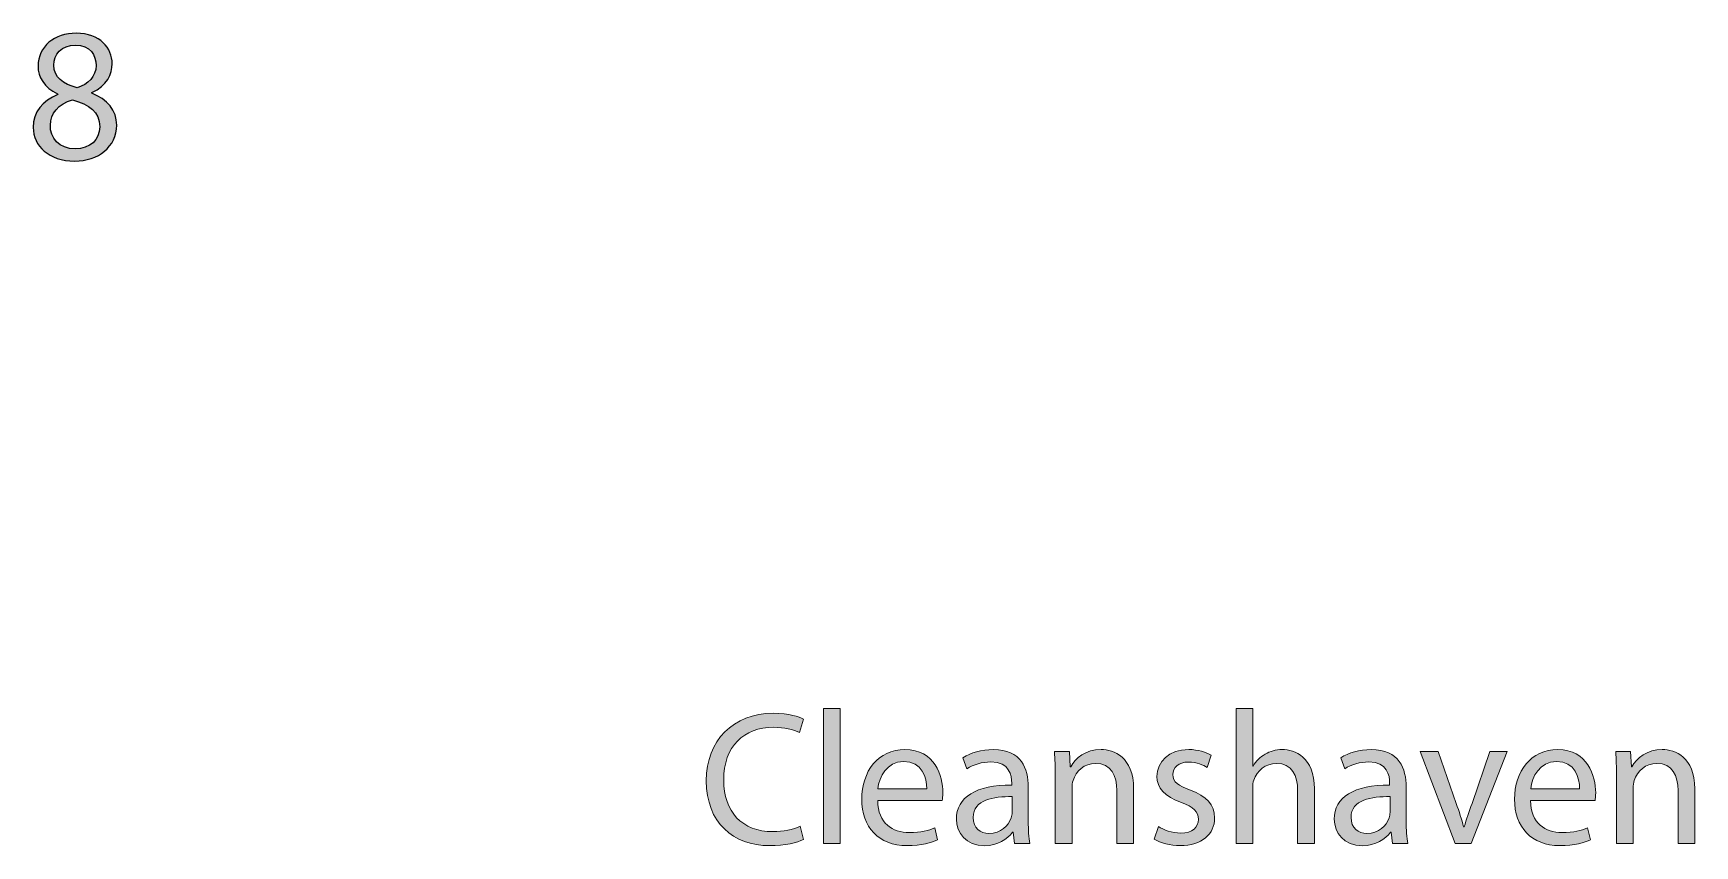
# Model space of a CAD drawing. Header units: inches. Extents: x 0 to 4188, y -1191 to 0.
# Drawn here: x 206.8 to 330.6, y -916.9 to -856.3 of the extents above; entities that cross this region are included whole.
import ezdxf

# ---------------------------------------------------------------- set-up
doc = ezdxf.new("R2010")
doc.units = ezdxf.units.IN
doc.header["$MEASUREMENT"] = 0
doc.layers.add('Graveren', color=7, linetype='Continuous')

# ---------------------------------------------------------------- blocks, each defined once
blk = doc.blocks.new('block 5')
at = {"layer": 'Graveren', "true_color": 0x1a1718}
h = blk.add_hatch(color=250, dxfattribs=at)
h.dxf.hatch_style = 2
edge = h.paths.add_edge_path()
edge.add_spline(control_points=[(206.75, -863.35), (206.75, -862.19), (207.45, -861.37), (208.58, -860.89), (208.58, -860.89), (208.57, -860.84), (208.57, -860.84), (207.55, -860.36), (207.11, -859.57), (207.11, -858.77), (207.11, -857.31), (208.34, -856.32), (209.96, -856.32), (211.74, -856.32), (212.64, -857.44), (212.64, -858.59), (212.64, -859.37), (212.25, -860.21), (211.12, -860.74), (211.12, -860.74), (211.12, -860.79), (211.12, -860.79), (212.27, -861.24), (212.98, -862.05), (212.98, -863.17), (212.98, -864.77), (211.6, -865.85), (209.84, -865.85), (207.92, -865.85), (206.75, -864.7), (206.75, -863.35)], knot_values=[0, 0, 0, 0, 1, 1, 1, 2, 2, 2, 3, 3, 3, 4, 4, 4, 5, 5, 5, 6, 6, 6, 7, 7, 7, 8, 8, 8, 9, 9, 9, 10, 10, 10, 10], degree=3, periodic=1)
edge = h.paths.add_edge_path()
edge.add_spline(control_points=[(211.71, -863.3), (211.71, -862.17), (210.93, -861.64), (209.69, -861.28), (208.61, -861.59), (208.03, -862.3), (208.03, -863.18), (207.99, -864.12), (208.69, -864.94), (209.87, -864.94), (210.99, -864.94), (211.71, -864.25), (211.71, -863.3)], knot_values=[0, 0, 0, 0, 1, 1, 1, 2, 2, 2, 3, 3, 3, 4, 4, 4, 4], degree=3, periodic=1)
edge = h.paths.add_edge_path()
edge.add_spline(control_points=[(208.28, -858.69), (208.28, -859.61), (208.98, -860.11), (210.04, -860.39), (210.83, -860.12), (211.44, -859.55), (211.44, -858.72), (211.44, -857.98), (211.01, -857.21), (209.89, -857.21), (208.85, -857.21), (208.28, -857.89), (208.28, -858.69)], knot_values=[0, 0, 0, 0, 1, 1, 1, 2, 2, 2, 3, 3, 3, 4, 4, 4, 4], degree=3, periodic=1)
h = blk.add_hatch(color=250, dxfattribs=at)
h.dxf.hatch_style = 2
h.paths.add_polyline_path([(265.67, -906.65), (266.92, -906.65), (266.92, -916.71), (265.67, -916.71)])
h = blk.add_hatch(color=250, dxfattribs=at)
h.dxf.hatch_style = 2
edge = h.paths.add_edge_path()
edge.add_spline(control_points=[(296.43, -906.65), (296.43, -906.65), (297.67, -906.65), (297.67, -906.65), (297.67, -906.65), (297.67, -910.93), (297.67, -910.93), (297.67, -910.93), (297.7, -910.93), (297.7, -910.93), (297.9, -910.58), (298.21, -910.26), (298.6, -910.05), (298.96, -909.84), (299.4, -909.7), (299.87, -909.7), (300.79, -909.7), (302.27, -910.26), (302.27, -912.63), (302.27, -912.63), (302.27, -916.71), (302.27, -916.71), (302.27, -916.71), (301.02, -916.71), (301.02, -916.71), (301.02, -916.71), (301.02, -912.77), (301.02, -912.77), (301.02, -911.67), (300.61, -910.73), (299.43, -910.73), (298.62, -910.73), (297.99, -911.3), (297.76, -911.98), (297.69, -912.15), (297.67, -912.33), (297.67, -912.58), (297.67, -912.58), (297.67, -916.71), (297.67, -916.71), (297.67, -916.71), (296.43, -916.71), (296.43, -916.71), (296.43, -916.71), (296.43, -906.65), (296.43, -906.65)], knot_values=[0, 0, 0, 0, 1, 1, 1, 2, 2, 2, 3, 3, 3, 4, 4, 4, 5, 5, 5, 6, 6, 6, 7, 7, 7, 8, 8, 8, 9, 9, 9, 10, 10, 10, 11, 11, 11, 12, 12, 12, 13, 13, 13, 14, 14, 14, 15, 15, 15, 15], degree=3, periodic=1)
h = blk.add_hatch(color=250, dxfattribs=at)
h.dxf.hatch_style = 2
edge = h.paths.add_edge_path()
edge.add_spline(control_points=[(264.17, -916.4), (263.72, -916.63), (262.81, -916.86), (261.65, -916.86), (258.95, -916.86), (256.93, -915.16), (256.93, -912.02), (256.93, -909.03), (258.95, -907), (261.92, -907), (263.11, -907), (263.86, -907.26), (264.18, -907.43), (264.18, -907.43), (263.89, -908.44), (263.89, -908.44), (263.42, -908.21), (262.75, -908.04), (261.96, -908.04), (259.72, -908.04), (258.23, -909.47), (258.23, -911.98), (258.23, -914.32), (259.58, -915.82), (261.9, -915.82), (262.65, -915.82), (263.42, -915.67), (263.92, -915.42), (263.92, -915.42), (264.17, -916.4), (264.17, -916.4)], knot_values=[0, 0, 0, 0, 1, 1, 1, 2, 2, 2, 3, 3, 3, 4, 4, 4, 5, 5, 5, 6, 6, 6, 7, 7, 7, 8, 8, 8, 9, 9, 9, 10, 10, 10, 10], degree=3, periodic=1)
h = blk.add_hatch(color=250, dxfattribs=at)
h.dxf.hatch_style = 2
edge = h.paths.add_edge_path()
edge.add_spline(control_points=[(269.71, -913.51), (269.74, -915.2), (270.82, -915.89), (272.06, -915.89), (272.96, -915.89), (273.5, -915.74), (273.96, -915.54), (273.96, -915.54), (274.18, -916.43), (274.18, -916.43), (273.74, -916.63), (272.98, -916.86), (271.89, -916.86), (269.78, -916.86), (268.52, -915.47), (268.52, -913.4), (268.52, -911.33), (269.74, -909.7), (271.74, -909.7), (273.98, -909.7), (274.57, -911.67), (274.57, -912.93), (274.57, -913.18), (274.54, -913.38), (274.53, -913.51), (274.53, -913.51), (269.71, -913.51), (269.71, -913.51)], knot_values=[0, 0, 0, 0, 1, 1, 1, 2, 2, 2, 3, 3, 3, 4, 4, 4, 5, 5, 5, 6, 6, 6, 7, 7, 7, 8, 8, 8, 9, 9, 9, 9], degree=3, periodic=1)
edge = h.paths.add_edge_path()
edge.add_spline(control_points=[(273.37, -912.62), (273.38, -911.82), (273.04, -910.59), (271.64, -910.59), (270.38, -910.59), (269.82, -911.75), (269.72, -912.62), (269.72, -912.62), (273.37, -912.62), (273.37, -912.62)], knot_values=[0, 0, 0, 0, 1, 1, 1, 2, 2, 2, 3, 3, 3, 3], degree=3, periodic=1)
h = blk.add_hatch(color=250, dxfattribs=at)
h.dxf.hatch_style = 2
edge = h.paths.add_edge_path()
edge.add_spline(control_points=[(279.92, -916.71), (279.92, -916.71), (279.82, -915.85), (279.82, -915.85), (279.82, -915.85), (279.77, -915.85), (279.77, -915.85), (279.39, -916.39), (278.65, -916.87), (277.68, -916.87), (276.29, -916.87), (275.58, -915.89), (275.58, -914.9), (275.58, -913.24), (277.05, -912.33), (279.7, -912.35), (279.7, -912.35), (279.7, -912.21), (279.7, -912.21), (279.7, -911.64), (279.55, -910.62), (278.14, -910.62), (277.51, -910.62), (276.84, -910.82), (276.36, -911.13), (276.36, -911.13), (276.07, -910.31), (276.07, -910.31), (276.64, -909.94), (277.46, -909.7), (278.33, -909.7), (280.43, -909.7), (280.94, -911.13), (280.94, -912.5), (280.94, -912.5), (280.94, -915.07), (280.94, -915.07), (280.94, -915.67), (280.96, -916.25), (281.05, -916.71), (281.05, -916.71), (279.92, -916.71), (279.92, -916.71)], knot_values=[0, 0, 0, 0, 1, 1, 1, 2, 2, 2, 3, 3, 3, 4, 4, 4, 5, 5, 5, 6, 6, 6, 7, 7, 7, 8, 8, 8, 9, 9, 9, 10, 10, 10, 11, 11, 11, 12, 12, 12, 13, 13, 13, 14, 14, 14, 14], degree=3, periodic=1)
edge = h.paths.add_edge_path()
edge.add_spline(control_points=[(279.73, -913.21), (278.37, -913.18), (276.83, -913.43), (276.83, -914.76), (276.83, -915.57), (277.36, -915.95), (278, -915.95), (278.89, -915.95), (279.46, -915.38), (279.66, -914.8), (279.7, -914.67), (279.73, -914.53), (279.73, -914.4), (279.73, -914.4), (279.73, -913.21), (279.73, -913.21)], knot_values=[0, 0, 0, 0, 1, 1, 1, 2, 2, 2, 3, 3, 3, 4, 4, 4, 5, 5, 5, 5], degree=3, periodic=1)
h = blk.add_hatch(color=250, dxfattribs=at)
h.dxf.hatch_style = 2
edge = h.paths.add_edge_path()
edge.add_spline(control_points=[(282.95, -911.71), (282.95, -911), (282.93, -910.42), (282.89, -909.85), (282.89, -909.85), (284, -909.85), (284, -909.85), (284, -909.85), (284.07, -910.99), (284.07, -910.99), (284.07, -910.99), (284.1, -910.99), (284.1, -910.99), (284.44, -910.33), (285.23, -909.7), (286.36, -909.7), (287.31, -909.7), (288.79, -910.26), (288.79, -912.62), (288.79, -912.62), (288.79, -916.71), (288.79, -916.71), (288.79, -916.71), (287.54, -916.71), (287.54, -916.71), (287.54, -916.71), (287.54, -912.76), (287.54, -912.76), (287.54, -911.65), (287.13, -910.73), (285.95, -910.73), (285.13, -910.73), (284.49, -911.31), (284.28, -912.01), (284.22, -912.16), (284.2, -912.38), (284.2, -912.59), (284.2, -912.59), (284.2, -916.71), (284.2, -916.71), (284.2, -916.71), (282.95, -916.71), (282.95, -916.71), (282.95, -916.71), (282.95, -911.71), (282.95, -911.71)], knot_values=[0, 0, 0, 0, 1, 1, 1, 2, 2, 2, 3, 3, 3, 4, 4, 4, 5, 5, 5, 6, 6, 6, 7, 7, 7, 8, 8, 8, 9, 9, 9, 10, 10, 10, 11, 11, 11, 12, 12, 12, 13, 13, 13, 14, 14, 14, 15, 15, 15, 15], degree=3, periodic=1)
h = blk.add_hatch(color=250, dxfattribs=at)
h.dxf.hatch_style = 2
edge = h.paths.add_edge_path()
edge.add_spline(control_points=[(290.64, -915.44), (291.01, -915.68), (291.66, -915.93), (292.29, -915.93), (293.2, -915.93), (293.62, -915.48), (293.62, -914.91), (293.62, -914.32), (293.27, -913.99), (292.35, -913.65), (291.11, -913.21), (290.53, -912.53), (290.53, -911.71), (290.53, -910.6), (291.42, -909.7), (292.9, -909.7), (293.59, -909.7), (294.2, -909.9), (294.58, -910.12), (294.58, -910.12), (294.27, -911.03), (294.27, -911.03), (294, -910.86), (293.51, -910.63), (292.87, -910.63), (292.13, -910.63), (291.72, -911.06), (291.72, -911.57), (291.72, -912.14), (292.13, -912.39), (293.03, -912.73), (294.22, -913.18), (294.83, -913.78), (294.83, -914.8), (294.83, -916), (293.89, -916.86), (292.26, -916.86), (291.51, -916.86), (290.81, -916.67), (290.33, -916.39), (290.33, -916.39), (290.64, -915.44), (290.64, -915.44)], knot_values=[0, 0, 0, 0, 1, 1, 1, 2, 2, 2, 3, 3, 3, 4, 4, 4, 5, 5, 5, 6, 6, 6, 7, 7, 7, 8, 8, 8, 9, 9, 9, 10, 10, 10, 11, 11, 11, 12, 12, 12, 13, 13, 13, 14, 14, 14, 14], degree=3, periodic=1)
h = blk.add_hatch(color=250, dxfattribs=at)
h.dxf.hatch_style = 2
edge = h.paths.add_edge_path()
edge.add_spline(control_points=[(308.09, -916.71), (308.09, -916.71), (307.99, -915.85), (307.99, -915.85), (307.99, -915.85), (307.95, -915.85), (307.95, -915.85), (307.57, -916.39), (306.83, -916.87), (305.85, -916.87), (304.46, -916.87), (303.75, -915.89), (303.75, -914.9), (303.75, -913.24), (305.23, -912.33), (307.88, -912.35), (307.88, -912.35), (307.88, -912.21), (307.88, -912.21), (307.88, -911.64), (307.72, -910.62), (306.32, -910.62), (305.68, -910.62), (305.02, -910.82), (304.53, -911.13), (304.53, -911.13), (304.25, -910.31), (304.25, -910.31), (304.82, -909.94), (305.64, -909.7), (306.5, -909.7), (308.6, -909.7), (309.11, -911.13), (309.11, -912.5), (309.11, -912.5), (309.11, -915.07), (309.11, -915.07), (309.11, -915.67), (309.14, -916.25), (309.23, -916.71), (309.23, -916.71), (308.09, -916.71), (308.09, -916.71)], knot_values=[0, 0, 0, 0, 1, 1, 1, 2, 2, 2, 3, 3, 3, 4, 4, 4, 5, 5, 5, 6, 6, 6, 7, 7, 7, 8, 8, 8, 9, 9, 9, 10, 10, 10, 11, 11, 11, 12, 12, 12, 13, 13, 13, 14, 14, 14, 14], degree=3, periodic=1)
edge = h.paths.add_edge_path()
edge.add_spline(control_points=[(307.91, -913.21), (306.55, -913.18), (305, -913.43), (305, -914.76), (305, -915.57), (305.54, -915.95), (306.18, -915.95), (307.07, -915.95), (307.64, -915.38), (307.84, -914.8), (307.88, -914.67), (307.91, -914.53), (307.91, -914.4), (307.91, -914.4), (307.91, -913.21), (307.91, -913.21)], knot_values=[0, 0, 0, 0, 1, 1, 1, 2, 2, 2, 3, 3, 3, 4, 4, 4, 5, 5, 5, 5], degree=3, periodic=1)
h = blk.add_hatch(color=250, dxfattribs=at)
h.dxf.hatch_style = 2
edge = h.paths.add_edge_path()
edge.add_spline(control_points=[(311.49, -909.85), (311.49, -909.85), (312.84, -913.71), (312.84, -913.71), (313.07, -914.33), (313.25, -914.9), (313.39, -915.47), (313.39, -915.47), (313.44, -915.47), (313.44, -915.47), (313.59, -914.9), (313.79, -914.33), (314.02, -913.71), (314.02, -913.71), (315.35, -909.85), (315.35, -909.85), (315.35, -909.85), (316.65, -909.85), (316.65, -909.85), (316.65, -909.85), (313.96, -916.71), (313.96, -916.71), (313.96, -916.71), (312.77, -916.71), (312.77, -916.71), (312.77, -916.71), (310.16, -909.85), (310.16, -909.85), (310.16, -909.85), (311.49, -909.85), (311.49, -909.85)], knot_values=[0, 0, 0, 0, 1, 1, 1, 2, 2, 2, 3, 3, 3, 4, 4, 4, 5, 5, 5, 6, 6, 6, 7, 7, 7, 8, 8, 8, 9, 9, 9, 10, 10, 10, 10], degree=3, periodic=1)
h = blk.add_hatch(color=250, dxfattribs=at)
h.dxf.hatch_style = 2
edge = h.paths.add_edge_path()
edge.add_spline(control_points=[(318.38, -913.51), (318.41, -915.2), (319.49, -915.89), (320.73, -915.89), (321.63, -915.89), (322.17, -915.74), (322.63, -915.54), (322.63, -915.54), (322.85, -916.43), (322.85, -916.43), (322.41, -916.63), (321.66, -916.86), (320.56, -916.86), (318.45, -916.86), (317.19, -915.47), (317.19, -913.4), (317.19, -911.33), (318.41, -909.7), (320.41, -909.7), (322.65, -909.7), (323.24, -911.67), (323.24, -912.93), (323.24, -913.18), (323.21, -913.38), (323.2, -913.51), (323.2, -913.51), (318.38, -913.51), (318.38, -913.51)], knot_values=[0, 0, 0, 0, 1, 1, 1, 2, 2, 2, 3, 3, 3, 4, 4, 4, 5, 5, 5, 6, 6, 6, 7, 7, 7, 8, 8, 8, 9, 9, 9, 9], degree=3, periodic=1)
edge = h.paths.add_edge_path()
edge.add_spline(control_points=[(322.04, -912.62), (322.05, -911.82), (321.71, -910.59), (320.31, -910.59), (319.05, -910.59), (318.49, -911.75), (318.4, -912.62), (318.4, -912.62), (322.04, -912.62), (322.04, -912.62)], knot_values=[0, 0, 0, 0, 1, 1, 1, 2, 2, 2, 3, 3, 3, 3], degree=3, periodic=1)
h = blk.add_hatch(color=250, dxfattribs=at)
h.dxf.hatch_style = 2
edge = h.paths.add_edge_path()
edge.add_spline(control_points=[(324.79, -911.71), (324.79, -911), (324.77, -910.42), (324.73, -909.85), (324.73, -909.85), (325.84, -909.85), (325.84, -909.85), (325.84, -909.85), (325.91, -910.99), (325.91, -910.99), (325.91, -910.99), (325.94, -910.99), (325.94, -910.99), (326.28, -910.33), (327.07, -909.7), (328.2, -909.7), (329.15, -909.7), (330.63, -910.26), (330.63, -912.62), (330.63, -912.62), (330.63, -916.71), (330.63, -916.71), (330.63, -916.71), (329.38, -916.71), (329.38, -916.71), (329.38, -916.71), (329.38, -912.76), (329.38, -912.76), (329.38, -911.65), (328.97, -910.73), (327.79, -910.73), (326.97, -910.73), (326.33, -911.31), (326.12, -912.01), (326.06, -912.16), (326.03, -912.38), (326.03, -912.59), (326.03, -912.59), (326.03, -916.71), (326.03, -916.71), (326.03, -916.71), (324.79, -916.71), (324.79, -916.71), (324.79, -916.71), (324.79, -911.71), (324.79, -911.71)], knot_values=[0, 0, 0, 0, 1, 1, 1, 2, 2, 2, 3, 3, 3, 4, 4, 4, 5, 5, 5, 6, 6, 6, 7, 7, 7, 8, 8, 8, 9, 9, 9, 10, 10, 10, 11, 11, 11, 12, 12, 12, 13, 13, 13, 14, 14, 14, 15, 15, 15, 15], degree=3, periodic=1)
at = {"layer": 'Graveren', "lineweight": 0}
blk.add_lwpolyline([(265.67, -906.65), (266.92, -906.65), (266.92, -916.71), (265.67, -916.71), (265.67, -906.65)], dxfattribs=at)
at = {"layer": 'Graveren', "color": 250, "lineweight": 25, "true_color": 0x1a1718}
for points, knots in [([(206.75, -863.35), (206.75, -862.19), (207.45, -861.37), (208.58, -860.89), (208.58, -860.89), (208.57, -860.84), (208.57, -860.84), (207.55, -860.36), (207.11, -859.57), (207.11, -858.77), (207.11, -857.31), (208.34, -856.32), (209.96, -856.32), (211.74, -856.32), (212.64, -857.44), (212.64, -858.59), (212.64, -859.37), (212.25, -860.21), (211.12, -860.74), (211.12, -860.74), (211.12, -860.79), (211.12, -860.79), (212.27, -861.24), (212.98, -862.05), (212.98, -863.17), (212.98, -864.77), (211.6, -865.85), (209.84, -865.85), (207.92, -865.85), (206.75, -864.7), (206.75, -863.35)], [0, 0, 0, 0, 1, 1, 1, 2, 2, 2, 3, 3, 3, 4, 4, 4, 5, 5, 5, 6, 6, 6, 7, 7, 7, 8, 8, 8, 9, 9, 9, 10, 10, 10, 10]), ([(208.28, -858.69), (208.28, -859.61), (208.98, -860.11), (210.04, -860.39), (210.83, -860.12), (211.44, -859.55), (211.44, -858.72), (211.44, -857.98), (211.01, -857.21), (209.89, -857.21), (208.85, -857.21), (208.28, -857.89), (208.28, -858.69)], [0, 0, 0, 0, 1, 1, 1, 2, 2, 2, 3, 3, 3, 4, 4, 4, 4]), ([(211.71, -863.3), (211.71, -862.17), (210.93, -861.64), (209.69, -861.28), (208.61, -861.59), (208.03, -862.3), (208.03, -863.18), (207.99, -864.12), (208.69, -864.94), (209.87, -864.94), (210.99, -864.94), (211.71, -864.25), (211.71, -863.3)], [0, 0, 0, 0, 1, 1, 1, 2, 2, 2, 3, 3, 3, 4, 4, 4, 4])]:
    blk.add_open_spline(points, degree=3, knots=knots, dxfattribs=at)
at = {"layer": 'Graveren', "lineweight": 0}
for points, knots in [([(296.43, -906.65), (296.43, -906.65), (297.67, -906.65), (297.67, -906.65), (297.67, -906.65), (297.67, -910.93), (297.67, -910.93), (297.67, -910.93), (297.7, -910.93), (297.7, -910.93), (297.9, -910.58), (298.21, -910.26), (298.6, -910.05), (298.96, -909.84), (299.4, -909.7), (299.87, -909.7), (300.79, -909.7), (302.27, -910.26), (302.27, -912.63), (302.27, -912.63), (302.27, -916.71), (302.27, -916.71), (302.27, -916.71), (301.02, -916.71), (301.02, -916.71), (301.02, -916.71), (301.02, -912.77), (301.02, -912.77), (301.02, -911.67), (300.61, -910.73), (299.43, -910.73), (298.62, -910.73), (297.99, -911.3), (297.76, -911.98), (297.69, -912.15), (297.67, -912.33), (297.67, -912.58), (297.67, -912.58), (297.67, -916.71), (297.67, -916.71), (297.67, -916.71), (296.43, -916.71), (296.43, -916.71), (296.43, -916.71), (296.43, -906.65), (296.43, -906.65)], [0, 0, 0, 0, 1, 1, 1, 2, 2, 2, 3, 3, 3, 4, 4, 4, 5, 5, 5, 6, 6, 6, 7, 7, 7, 8, 8, 8, 9, 9, 9, 10, 10, 10, 11, 11, 11, 12, 12, 12, 13, 13, 13, 14, 14, 14, 15, 15, 15, 15]), ([(264.17, -916.4), (263.72, -916.63), (262.81, -916.86), (261.65, -916.86), (258.95, -916.86), (256.93, -915.16), (256.93, -912.02), (256.93, -909.03), (258.95, -907), (261.92, -907), (263.11, -907), (263.86, -907.26), (264.18, -907.43), (264.18, -907.43), (263.89, -908.44), (263.89, -908.44), (263.42, -908.21), (262.75, -908.04), (261.96, -908.04), (259.72, -908.04), (258.23, -909.47), (258.23, -911.98), (258.23, -914.32), (259.58, -915.82), (261.9, -915.82), (262.65, -915.82), (263.42, -915.67), (263.92, -915.42), (263.92, -915.42), (264.17, -916.4), (264.17, -916.4)], [0, 0, 0, 0, 1, 1, 1, 2, 2, 2, 3, 3, 3, 4, 4, 4, 5, 5, 5, 6, 6, 6, 7, 7, 7, 8, 8, 8, 9, 9, 9, 10, 10, 10, 10]), ([(269.71, -913.51), (269.74, -915.2), (270.82, -915.89), (272.06, -915.89), (272.96, -915.89), (273.5, -915.74), (273.96, -915.54), (273.96, -915.54), (274.18, -916.43), (274.18, -916.43), (273.74, -916.63), (272.98, -916.86), (271.89, -916.86), (269.78, -916.86), (268.52, -915.47), (268.52, -913.4), (268.52, -911.33), (269.74, -909.7), (271.74, -909.7), (273.98, -909.7), (274.57, -911.67), (274.57, -912.93), (274.57, -913.18), (274.54, -913.38), (274.53, -913.51), (274.53, -913.51), (269.71, -913.51), (269.71, -913.51)], [0, 0, 0, 0, 1, 1, 1, 2, 2, 2, 3, 3, 3, 4, 4, 4, 5, 5, 5, 6, 6, 6, 7, 7, 7, 8, 8, 8, 9, 9, 9, 9]), ([(279.92, -916.71), (279.92, -916.71), (279.82, -915.85), (279.82, -915.85), (279.82, -915.85), (279.77, -915.85), (279.77, -915.85), (279.39, -916.39), (278.65, -916.87), (277.68, -916.87), (276.29, -916.87), (275.58, -915.89), (275.58, -914.9), (275.58, -913.24), (277.05, -912.33), (279.7, -912.35), (279.7, -912.35), (279.7, -912.21), (279.7, -912.21), (279.7, -911.64), (279.55, -910.62), (278.14, -910.62), (277.51, -910.62), (276.84, -910.82), (276.36, -911.13), (276.36, -911.13), (276.07, -910.31), (276.07, -910.31), (276.64, -909.94), (277.46, -909.7), (278.33, -909.7), (280.43, -909.7), (280.94, -911.13), (280.94, -912.5), (280.94, -912.5), (280.94, -915.07), (280.94, -915.07), (280.94, -915.67), (280.96, -916.25), (281.05, -916.71), (281.05, -916.71), (279.92, -916.71), (279.92, -916.71)], [0, 0, 0, 0, 1, 1, 1, 2, 2, 2, 3, 3, 3, 4, 4, 4, 5, 5, 5, 6, 6, 6, 7, 7, 7, 8, 8, 8, 9, 9, 9, 10, 10, 10, 11, 11, 11, 12, 12, 12, 13, 13, 13, 14, 14, 14, 14]), ([(282.95, -911.71), (282.95, -911), (282.93, -910.42), (282.89, -909.85), (282.89, -909.85), (284, -909.85), (284, -909.85), (284, -909.85), (284.07, -910.99), (284.07, -910.99), (284.07, -910.99), (284.1, -910.99), (284.1, -910.99), (284.44, -910.33), (285.23, -909.7), (286.36, -909.7), (287.31, -909.7), (288.79, -910.26), (288.79, -912.62), (288.79, -912.62), (288.79, -916.71), (288.79, -916.71), (288.79, -916.71), (287.54, -916.71), (287.54, -916.71), (287.54, -916.71), (287.54, -912.76), (287.54, -912.76), (287.54, -911.65), (287.13, -910.73), (285.95, -910.73), (285.13, -910.73), (284.49, -911.31), (284.28, -912.01), (284.22, -912.16), (284.2, -912.38), (284.2, -912.59), (284.2, -912.59), (284.2, -916.71), (284.2, -916.71), (284.2, -916.71), (282.95, -916.71), (282.95, -916.71), (282.95, -916.71), (282.95, -911.71), (282.95, -911.71)], [0, 0, 0, 0, 1, 1, 1, 2, 2, 2, 3, 3, 3, 4, 4, 4, 5, 5, 5, 6, 6, 6, 7, 7, 7, 8, 8, 8, 9, 9, 9, 10, 10, 10, 11, 11, 11, 12, 12, 12, 13, 13, 13, 14, 14, 14, 15, 15, 15, 15]), ([(290.64, -915.44), (291.01, -915.68), (291.66, -915.93), (292.29, -915.93), (293.2, -915.93), (293.62, -915.48), (293.62, -914.91), (293.62, -914.32), (293.27, -913.99), (292.35, -913.65), (291.11, -913.21), (290.53, -912.53), (290.53, -911.71), (290.53, -910.6), (291.42, -909.7), (292.9, -909.7), (293.59, -909.7), (294.2, -909.9), (294.58, -910.12), (294.58, -910.12), (294.27, -911.03), (294.27, -911.03), (294, -910.86), (293.51, -910.63), (292.87, -910.63), (292.13, -910.63), (291.72, -911.06), (291.72, -911.57), (291.72, -912.14), (292.13, -912.39), (293.03, -912.73), (294.22, -913.18), (294.83, -913.78), (294.83, -914.8), (294.83, -916), (293.89, -916.86), (292.26, -916.86), (291.51, -916.86), (290.81, -916.67), (290.33, -916.39), (290.33, -916.39), (290.64, -915.44), (290.64, -915.44)], [0, 0, 0, 0, 1, 1, 1, 2, 2, 2, 3, 3, 3, 4, 4, 4, 5, 5, 5, 6, 6, 6, 7, 7, 7, 8, 8, 8, 9, 9, 9, 10, 10, 10, 11, 11, 11, 12, 12, 12, 13, 13, 13, 14, 14, 14, 14]), ([(308.09, -916.71), (308.09, -916.71), (307.99, -915.85), (307.99, -915.85), (307.99, -915.85), (307.95, -915.85), (307.95, -915.85), (307.57, -916.39), (306.83, -916.87), (305.85, -916.87), (304.46, -916.87), (303.75, -915.89), (303.75, -914.9), (303.75, -913.24), (305.23, -912.33), (307.88, -912.35), (307.88, -912.35), (307.88, -912.21), (307.88, -912.21), (307.88, -911.64), (307.72, -910.62), (306.32, -910.62), (305.68, -910.62), (305.02, -910.82), (304.53, -911.13), (304.53, -911.13), (304.25, -910.31), (304.25, -910.31), (304.82, -909.94), (305.64, -909.7), (306.5, -909.7), (308.6, -909.7), (309.11, -911.13), (309.11, -912.5), (309.11, -912.5), (309.11, -915.07), (309.11, -915.07), (309.11, -915.67), (309.14, -916.25), (309.23, -916.71), (309.23, -916.71), (308.09, -916.71), (308.09, -916.71)], [0, 0, 0, 0, 1, 1, 1, 2, 2, 2, 3, 3, 3, 4, 4, 4, 5, 5, 5, 6, 6, 6, 7, 7, 7, 8, 8, 8, 9, 9, 9, 10, 10, 10, 11, 11, 11, 12, 12, 12, 13, 13, 13, 14, 14, 14, 14]), ([(311.49, -909.85), (311.49, -909.85), (312.84, -913.71), (312.84, -913.71), (313.07, -914.33), (313.25, -914.9), (313.39, -915.47), (313.39, -915.47), (313.44, -915.47), (313.44, -915.47), (313.59, -914.9), (313.79, -914.33), (314.02, -913.71), (314.02, -913.71), (315.35, -909.85), (315.35, -909.85), (315.35, -909.85), (316.65, -909.85), (316.65, -909.85), (316.65, -909.85), (313.96, -916.71), (313.96, -916.71), (313.96, -916.71), (312.77, -916.71), (312.77, -916.71), (312.77, -916.71), (310.16, -909.85), (310.16, -909.85), (310.16, -909.85), (311.49, -909.85), (311.49, -909.85)], [0, 0, 0, 0, 1, 1, 1, 2, 2, 2, 3, 3, 3, 4, 4, 4, 5, 5, 5, 6, 6, 6, 7, 7, 7, 8, 8, 8, 9, 9, 9, 10, 10, 10, 10]), ([(318.38, -913.51), (318.41, -915.2), (319.49, -915.89), (320.73, -915.89), (321.63, -915.89), (322.17, -915.74), (322.63, -915.54), (322.63, -915.54), (322.85, -916.43), (322.85, -916.43), (322.41, -916.63), (321.66, -916.86), (320.56, -916.86), (318.45, -916.86), (317.19, -915.47), (317.19, -913.4), (317.19, -911.33), (318.41, -909.7), (320.41, -909.7), (322.65, -909.7), (323.24, -911.67), (323.24, -912.93), (323.24, -913.18), (323.21, -913.38), (323.2, -913.51), (323.2, -913.51), (318.38, -913.51), (318.38, -913.51)], [0, 0, 0, 0, 1, 1, 1, 2, 2, 2, 3, 3, 3, 4, 4, 4, 5, 5, 5, 6, 6, 6, 7, 7, 7, 8, 8, 8, 9, 9, 9, 9]), ([(324.79, -911.71), (324.79, -911), (324.77, -910.42), (324.73, -909.85), (324.73, -909.85), (325.84, -909.85), (325.84, -909.85), (325.84, -909.85), (325.91, -910.99), (325.91, -910.99), (325.91, -910.99), (325.94, -910.99), (325.94, -910.99), (326.28, -910.33), (327.07, -909.7), (328.2, -909.7), (329.15, -909.7), (330.63, -910.26), (330.63, -912.62), (330.63, -912.62), (330.63, -916.71), (330.63, -916.71), (330.63, -916.71), (329.38, -916.71), (329.38, -916.71), (329.38, -916.71), (329.38, -912.76), (329.38, -912.76), (329.38, -911.65), (328.97, -910.73), (327.79, -910.73), (326.97, -910.73), (326.33, -911.31), (326.12, -912.01), (326.06, -912.16), (326.03, -912.38), (326.03, -912.59), (326.03, -912.59), (326.03, -916.71), (326.03, -916.71), (326.03, -916.71), (324.79, -916.71), (324.79, -916.71), (324.79, -916.71), (324.79, -911.71), (324.79, -911.71)], [0, 0, 0, 0, 1, 1, 1, 2, 2, 2, 3, 3, 3, 4, 4, 4, 5, 5, 5, 6, 6, 6, 7, 7, 7, 8, 8, 8, 9, 9, 9, 10, 10, 10, 11, 11, 11, 12, 12, 12, 13, 13, 13, 14, 14, 14, 15, 15, 15, 15]), ([(273.37, -912.62), (273.38, -911.82), (273.04, -910.59), (271.64, -910.59), (270.38, -910.59), (269.82, -911.75), (269.72, -912.62), (269.72, -912.62), (273.37, -912.62), (273.37, -912.62)], [0, 0, 0, 0, 1, 1, 1, 2, 2, 2, 3, 3, 3, 3]), ([(322.04, -912.62), (322.05, -911.82), (321.71, -910.59), (320.31, -910.59), (319.05, -910.59), (318.49, -911.75), (318.4, -912.62), (318.4, -912.62), (322.04, -912.62), (322.04, -912.62)], [0, 0, 0, 0, 1, 1, 1, 2, 2, 2, 3, 3, 3, 3]), ([(279.73, -913.21), (278.37, -913.18), (276.83, -913.43), (276.83, -914.76), (276.83, -915.57), (277.36, -915.95), (278, -915.95), (278.89, -915.95), (279.46, -915.38), (279.66, -914.8), (279.7, -914.67), (279.73, -914.53), (279.73, -914.4), (279.73, -914.4), (279.73, -913.21), (279.73, -913.21)], [0, 0, 0, 0, 1, 1, 1, 2, 2, 2, 3, 3, 3, 4, 4, 4, 5, 5, 5, 5]), ([(307.91, -913.21), (306.55, -913.18), (305, -913.43), (305, -914.76), (305, -915.57), (305.54, -915.95), (306.18, -915.95), (307.07, -915.95), (307.64, -915.38), (307.84, -914.8), (307.88, -914.67), (307.91, -914.53), (307.91, -914.4), (307.91, -914.4), (307.91, -913.21), (307.91, -913.21)], [0, 0, 0, 0, 1, 1, 1, 2, 2, 2, 3, 3, 3, 4, 4, 4, 5, 5, 5, 5])]:
    blk.add_open_spline(points, degree=3, knots=knots, dxfattribs=at)

msp = doc.modelspace()

# ---------------------------------------------------------------- block references
at = {"layer": 'Graveren'}
msp.add_blockref('block 5', (0, 0), dxfattribs=at)

doc.saveas('drawing.dxf')
